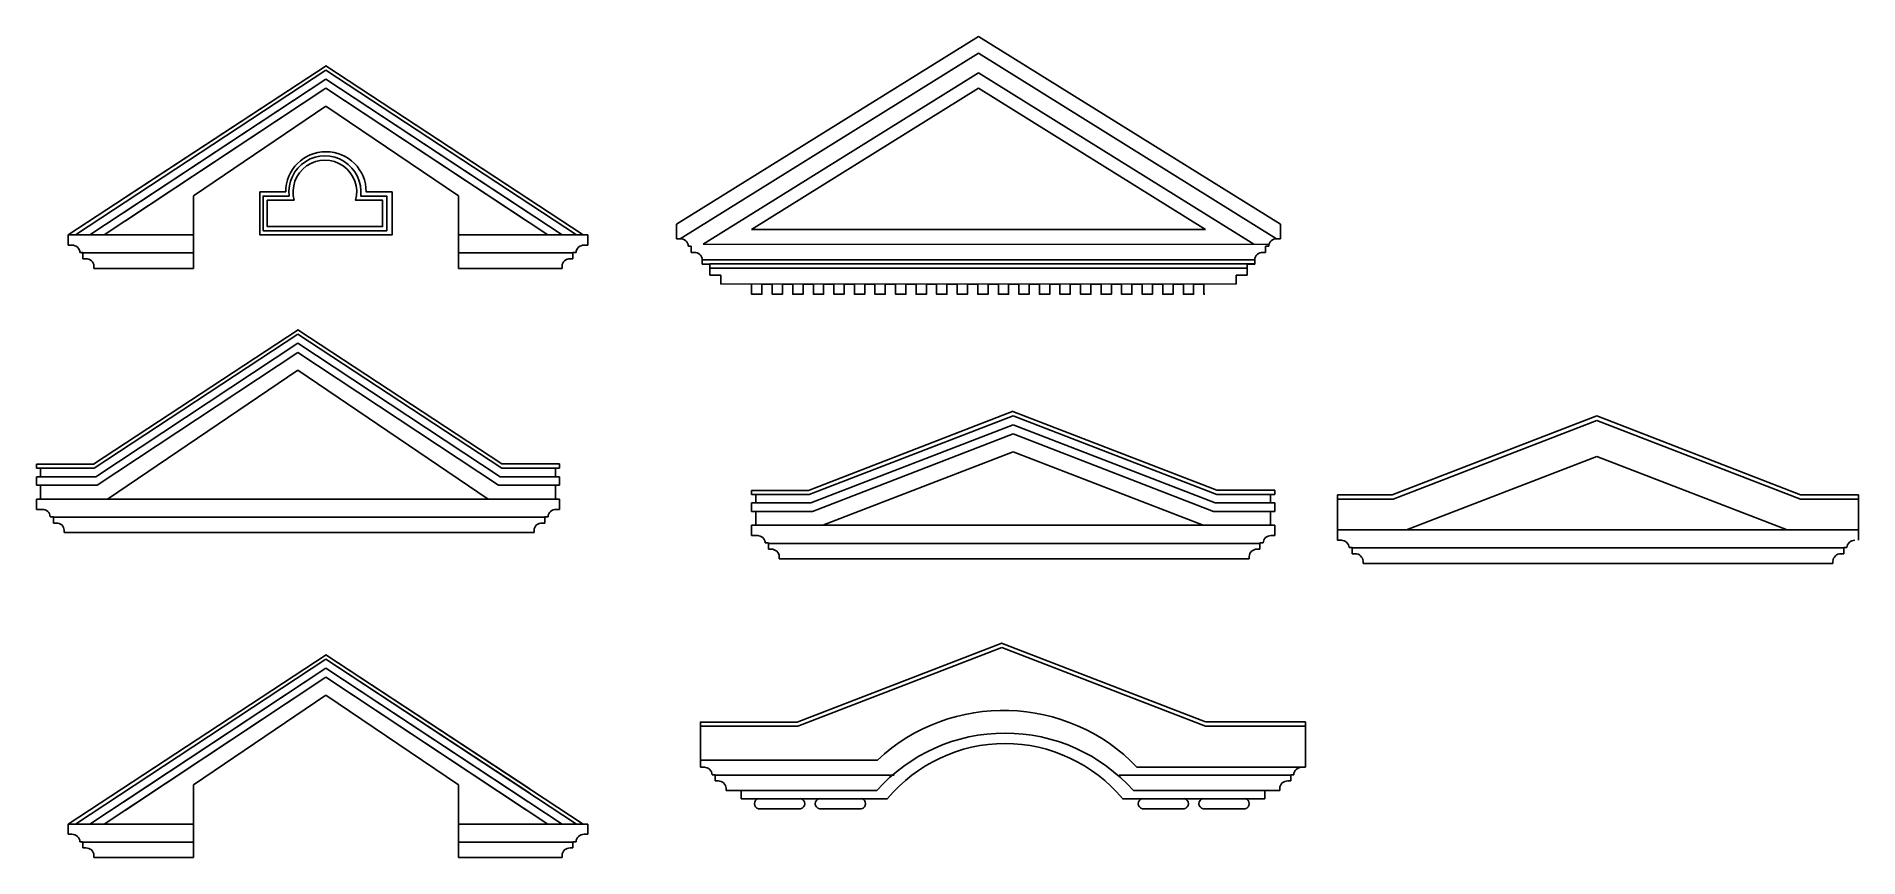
# Model space of a CAD drawing. Header units: millimetres. Extents: x 525.2 to 546.9, y 263.2 to 273.
import ezdxf

# ---------------------------------------------------------------- set-up
doc = ezdxf.new("R2010")
doc.units = ezdxf.units.MM
doc.header["$LTSCALE"] = 0.1
for name, color, linetype in [('alvenaria', 5, 'Continuous'), ('alvenaria fina', 1, 'Continuous'), ('ALVENARIA_FINA', 1, 'Continuous'), ('esquadrias', 2, 'Continuous'), ('perfil telha', 1, 'Continuous')]:
    doc.layers.add(name, color=color, linetype=linetype)

msp = doc.modelspace()

# ---------------------------------------------------------------- linework, layer by layer
msp.add_line((540.323, 264.238), (540.279, 264.238))
at = {"layer": 'alvenaria'}
for p, q in [((528.645, 272.604), (525.57, 270.586)), ((528.643, 272.551), (525.656, 270.586)), ((528.645, 272.604), (526.205, 271.003)), ((528.642, 272.603), (531.073, 271.005)), ((528.642, 272.603), (531.71, 270.586)), ((528.643, 272.551), (531.073, 270.953)), ((528.643, 272.551), (531.63, 270.586)), ((525.57, 270.586), (525.57, 270.463)), ((525.57, 270.586), (525.57, 270.463)), ((531.765, 270.586), (531.765, 270.463)), ((531.765, 270.586), (531.765, 270.463)), ((525.614, 270.463), (525.57, 270.463)), ((525.614, 270.463), (525.57, 270.463)), ((525.709, 270.376), (525.746, 270.376)), ((527.063, 270.371), (525.727, 270.371)), ((525.746, 270.376), (525.746, 270.301)), ((525.746, 270.376), (525.746, 270.301)), ((527.063, 270.371), (525.746, 270.371)), ((525.781, 270.301), (525.746, 270.301)), ((525.781, 270.301), (525.746, 270.301)), ((527.063, 270.371), (527.063, 270.186)), ((531.589, 270.371), (530.223, 270.371)), ((531.589, 270.371), (530.223, 270.371)), ((530.223, 270.371), (530.223, 270.186)), ((531.554, 270.301), (531.589, 270.301)), ((531.554, 270.301), (531.589, 270.301)), ((531.589, 270.376), (531.589, 270.301)), ((531.589, 270.376), (531.626, 270.376)), ((531.589, 270.376), (531.589, 270.301)), ((531.589, 270.376), (531.626, 270.376)), ((531.721, 270.463), (531.765, 270.463)), ((531.721, 270.463), (531.765, 270.463)), ((525.876, 270.214), (525.876, 270.187)), ((525.876, 270.214), (525.876, 270.186)), ((525.876, 270.214), (525.876, 270.187)), ((525.876, 270.214), (525.876, 270.186)), ((525.876, 270.186), (525.928, 270.186)), ((525.876, 270.186), (525.928, 270.186)), ((527.063, 270.186), (525.928, 270.186)), ((527.063, 270.186), (525.928, 270.186)), ((531.279, 270.186), (530.223, 270.186)), ((531.279, 270.186), (530.223, 270.186)), ((531.459, 270.186), (531.279, 270.186)), ((531.459, 270.186), (531.279, 270.186)), ((531.459, 270.214), (531.459, 270.187)), ((531.459, 270.214), (531.459, 270.186)), ((531.459, 270.214), (531.459, 270.187)), ((531.459, 270.214), (531.459, 270.186)), ((528.311, 269.454), (525.871, 267.853)), ((528.311, 269.454), (525.871, 267.853)), ((528.311, 269.454), (525.871, 267.853)), ((528.308, 269.453), (530.739, 267.855)), ((528.308, 269.453), (530.739, 267.855)), ((528.309, 269.401), (525.879, 267.803)), ((528.309, 269.401), (525.879, 267.803)), ((528.309, 269.401), (530.739, 267.803)), ((528.309, 269.401), (530.739, 267.803)), ((536.837, 268.483), (534.398, 267.54)), ((536.836, 268.43), (534.406, 267.49)), ((536.835, 268.482), (539.265, 267.542)), ((536.836, 268.43), (539.265, 267.49)), ((543.799, 268.428), (541.359, 267.485)), ((543.797, 268.374), (541.367, 267.435)), ((543.796, 268.427), (546.227, 267.487)), ((543.797, 268.374), (546.227, 267.435)), ((525.871, 267.853), (525.191, 267.853)), ((525.191, 267.853), (525.191, 267.803)), ((525.871, 267.853), (525.191, 267.853)), ((525.191, 267.853), (525.191, 267.803)), ((525.879, 267.803), (525.191, 267.803)), ((525.879, 267.803), (525.191, 267.803)), ((525.191, 267.703), (525.191, 267.603)), ((525.191, 267.703), (525.191, 267.603)), ((525.871, 267.853), (525.217, 267.853)), ((525.871, 267.853), (525.217, 267.853)), ((525.241, 267.703), (525.241, 267.803)), ((525.241, 267.703), (525.241, 267.803)), ((531.43, 267.855), (530.739, 267.855)), ((531.43, 267.855), (530.739, 267.855)), ((531.43, 267.803), (530.739, 267.803)), ((531.43, 267.803), (530.739, 267.803)), ((531.38, 267.703), (531.38, 267.803)), ((531.38, 267.703), (531.38, 267.803)), ((531.43, 267.855), (531.43, 267.803)), ((531.43, 267.855), (531.43, 267.803)), ((531.43, 267.703), (531.43, 267.603)), ((531.43, 267.703), (531.43, 267.603)), ((525.241, 267.603), (525.241, 267.436)), ((525.241, 267.603), (525.241, 267.436)), ((531.38, 267.603), (531.38, 267.436)), ((531.38, 267.603), (531.38, 267.436)), ((534.398, 267.54), (533.718, 267.54)), ((533.718, 267.54), (533.718, 267.49)), ((534.406, 267.49), (533.718, 267.49)), ((534.398, 267.54), (533.744, 267.54)), ((533.768, 267.39), (533.768, 267.49)), ((539.957, 267.542), (539.265, 267.542)), ((539.957, 267.49), (539.265, 267.49)), ((539.907, 267.39), (539.907, 267.49)), ((539.957, 267.542), (539.957, 267.49)), ((541.359, 267.485), (540.705, 267.485)), ((540.705, 267.485), (540.705, 266.945)), ((541.359, 267.485), (540.705, 267.485)), ((540.705, 267.485), (540.705, 266.945)), ((546.918, 267.487), (546.227, 267.487)), ((546.918, 267.487), (546.918, 266.945)), ((525.191, 267.436), (525.191, 267.313)), ((525.191, 267.436), (525.191, 267.313)), ((525.234, 267.313), (525.191, 267.313)), ((525.234, 267.313), (525.191, 267.313)), ((525.217, 267.313), (525.26, 267.313)), ((525.269, 267.313), (525.217, 267.313)), ((525.217, 267.313), (525.26, 267.313)), ((525.269, 267.313), (525.217, 267.313)), ((531.387, 267.313), (531.43, 267.313)), ((531.387, 267.313), (531.43, 267.313)), ((531.43, 267.436), (531.43, 267.313)), ((531.43, 267.436), (531.43, 267.313)), ((533.718, 267.39), (533.718, 267.29)), ((533.768, 267.29), (533.768, 267.124)), ((539.907, 267.29), (539.907, 267.124)), ((539.957, 267.39), (539.957, 267.29)), ((541.367, 267.435), (540.705, 267.435)), ((546.918, 267.435), (546.227, 267.435)), ((525.393, 267.226), (525.355, 267.226)), ((525.393, 267.226), (525.355, 267.226)), ((525.393, 267.226), (525.393, 267.151)), ((525.393, 267.226), (525.393, 267.151)), ((531.255, 267.221), (525.393, 267.221)), ((531.255, 267.221), (525.393, 267.221)), ((525.427, 267.151), (525.393, 267.151)), ((525.427, 267.151), (525.393, 267.151)), ((525.522, 267.064), (525.522, 267.037)), ((525.522, 267.064), (525.522, 267.036)), ((525.522, 267.064), (525.522, 267.037)), ((525.522, 267.064), (525.522, 267.036)), ((525.522, 267.036), (525.594, 267.036)), ((525.522, 267.036), (525.594, 267.036)), ((530.944, 267.036), (525.594, 267.036)), ((530.944, 267.036), (525.594, 267.036)), ((531.125, 267.036), (530.944, 267.036)), ((531.125, 267.036), (530.944, 267.036)), ((531.125, 267.064), (531.125, 267.037)), ((531.125, 267.064), (531.125, 267.036)), ((531.125, 267.064), (531.125, 267.037)), ((531.125, 267.064), (531.125, 267.036)), ((531.22, 267.151), (531.255, 267.151)), ((531.22, 267.151), (531.255, 267.151)), ((531.255, 267.226), (531.255, 267.151)), ((531.255, 267.226), (531.292, 267.226)), ((531.255, 267.226), (531.255, 267.151)), ((531.255, 267.226), (531.292, 267.226)), ((533.718, 267.124), (533.718, 267.001)), ((539.957, 267.124), (539.957, 267.001)), ((533.761, 267.001), (533.718, 267.001)), ((533.744, 267.001), (533.787, 267.001)), ((533.796, 267.001), (533.744, 267.001)), ((533.919, 266.913), (533.882, 266.913)), ((533.919, 266.913), (533.919, 266.838)), ((539.781, 266.908), (533.919, 266.908)), ((533.954, 266.838), (533.919, 266.838)), ((539.747, 266.838), (539.781, 266.838)), ((539.781, 266.913), (539.781, 266.838)), ((539.781, 266.913), (539.819, 266.913)), ((539.914, 267.001), (539.957, 267.001)), ((540.705, 266.945), (540.748, 266.945)), ((540.757, 266.945), (540.705, 266.945)), ((540.881, 266.858), (540.843, 266.858)), ((540.881, 266.858), (540.881, 266.783)), ((546.743, 266.853), (540.881, 266.853)), ((546.743, 266.858), (546.743, 266.783)), ((546.743, 266.858), (546.78, 266.858)), ((534.049, 266.751), (534.049, 266.724)), ((534.049, 266.751), (534.049, 266.724)), ((534.049, 266.724), (534.33, 266.724)), ((539.471, 266.724), (534.33, 266.724)), ((539.652, 266.724), (539.471, 266.724)), ((539.652, 266.751), (539.652, 266.724)), ((539.652, 266.751), (539.652, 266.724)), ((540.915, 266.783), (540.881, 266.783)), ((541.01, 266.695), (541.01, 266.669)), ((541.01, 266.695), (541.01, 266.668)), ((541.01, 266.668), (541.291, 266.668)), ((546.432, 266.668), (541.291, 266.668)), ((546.613, 266.668), (546.432, 266.668)), ((546.613, 266.695), (546.613, 266.669)), ((546.613, 266.695), (546.613, 266.668)), ((546.708, 266.783), (546.743, 266.783)), ((528.645, 265.58), (525.57, 263.562)), ((528.643, 265.527), (525.656, 263.562)), ((528.645, 265.58), (526.205, 263.978)), ((528.642, 265.579), (531.073, 263.981)), ((528.642, 265.579), (531.71, 263.562)), ((528.643, 265.527), (531.073, 263.928)), ((528.643, 265.527), (531.63, 263.562)), ((536.703, 265.72), (534.263, 264.777)), ((536.701, 265.667), (534.271, 264.727)), ((536.7, 265.719), (539.131, 264.78)), ((536.701, 265.667), (539.131, 264.727)), ((534.263, 264.777), (533.109, 264.777)), ((533.109, 264.777), (533.109, 264.238)), ((534.271, 264.727), (533.109, 264.727)), ((540.323, 264.727), (539.131, 264.727)), ((540.323, 264.78), (539.134, 264.78)), ((540.323, 264.78), (540.323, 264.238)), ((535.218, 264.325), (533.109, 264.325)), ((533.109, 264.238), (533.152, 264.238)), ((533.161, 264.238), (533.109, 264.238)), ((540.323, 264.238), (538.318, 264.238)), ((540.323, 264.238), (540.279, 264.238)), ((540.323, 264.388), (540.323, 264.238)), ((533.285, 264.15), (533.248, 264.15)), ((533.285, 264.15), (533.285, 264.075)), ((535.417, 264.145), (533.285, 264.145)), ((533.319, 264.075), (533.285, 264.075)), ((540.147, 264.145), (538.1, 264.145)), ((540.112, 264.075), (540.147, 264.075)), ((540.147, 264.15), (540.147, 264.075)), ((540.147, 264.15), (540.184, 264.15)), ((533.415, 263.988), (533.415, 263.961)), ((533.415, 263.988), (533.415, 263.961)), ((533.415, 263.961), (533.595, 263.961)), ((533.595, 263.961), (533.595, 263.864)), ((535.211, 263.961), (533.595, 263.961)), ((535.341, 263.864), (533.595, 263.864)), ((539.837, 263.864), (538.141, 263.864)), ((540.017, 263.961), (538.272, 263.961)), ((540.017, 263.961), (539.837, 263.961)), ((539.837, 263.961), (539.837, 263.864)), ((540.017, 263.988), (540.017, 263.961)), ((525.57, 263.562), (525.57, 263.439)), ((525.57, 263.562), (525.57, 263.439)), ((531.765, 263.562), (531.765, 263.439)), ((531.765, 263.562), (531.765, 263.439)), ((525.614, 263.439), (525.57, 263.439)), ((525.614, 263.439), (525.57, 263.439)), ((525.709, 263.351), (525.746, 263.351)), ((527.063, 263.346), (525.727, 263.346)), ((525.746, 263.351), (525.746, 263.276)), ((525.746, 263.351), (525.746, 263.276)), ((527.063, 263.346), (525.746, 263.346)), ((527.063, 263.346), (527.063, 263.162)), ((531.589, 263.346), (530.223, 263.346)), ((531.589, 263.346), (530.223, 263.346)), ((530.223, 263.346), (530.223, 263.162)), ((531.589, 263.351), (531.589, 263.276)), ((531.589, 263.351), (531.626, 263.351)), ((531.589, 263.351), (531.589, 263.276)), ((531.589, 263.351), (531.626, 263.351)), ((531.721, 263.439), (531.765, 263.439)), ((531.721, 263.439), (531.765, 263.439)), ((525.781, 263.276), (525.746, 263.276)), ((525.781, 263.276), (525.746, 263.276)), ((525.876, 263.189), (525.876, 263.162)), ((525.876, 263.189), (525.876, 263.162)), ((525.876, 263.189), (525.876, 263.162)), ((525.876, 263.189), (525.876, 263.162)), ((525.876, 263.162), (525.928, 263.162)), ((525.876, 263.162), (525.928, 263.162)), ((527.063, 263.162), (525.928, 263.162)), ((527.063, 263.162), (525.928, 263.162)), ((531.279, 263.162), (530.223, 263.162)), ((531.279, 263.162), (530.223, 263.162)), ((531.459, 263.162), (531.279, 263.162)), ((531.459, 263.162), (531.279, 263.162)), ((531.459, 263.189), (531.459, 263.162)), ((531.459, 263.189), (531.459, 263.162)), ((531.459, 263.189), (531.459, 263.162)), ((531.459, 263.189), (531.459, 263.162)), ((531.554, 263.276), (531.589, 263.276)), ((531.554, 263.276), (531.589, 263.276))]:
    msp.add_line(p, q, dxfattribs=at)
for points in [[(525.614, 270.463, -0.417367), (525.709, 270.376, -1)], [(525.614, 270.463, -0.417367), (525.709, 270.376, -1)], [(525.781, 270.301, -0.417367), (525.876, 270.214, -1)], [(525.781, 270.301, -0.417367), (525.876, 270.214, -1)], [(531.554, 270.301, 0.417367), (531.459, 270.214, 1)], [(531.554, 270.301, 0.417367), (531.459, 270.214, 1)], [(531.721, 270.463, 0.417367), (531.626, 270.376, 1)], [(531.721, 270.463, 0.417367), (531.626, 270.376, 1)], [(525.26, 267.313, -0.417367), (525.355, 267.226, -1)], [(525.26, 267.313, -0.417367), (525.355, 267.226, -1)], [(531.387, 267.313, 0.417367), (531.292, 267.226, 1)], [(531.387, 267.313, 0.417367), (531.292, 267.226, 1)], [(525.427, 267.151, -0.417367), (525.522, 267.064, -1)], [(525.427, 267.151, -0.417367), (525.522, 267.064, -1)], [(531.22, 267.151, 0.417367), (531.125, 267.064, 1)], [(531.22, 267.151, 0.417367), (531.125, 267.064, 1)], [(533.787, 267.001, -0.417367), (533.882, 266.913, -1)], [(533.954, 266.838, -0.417367), (534.049, 266.751, -1)], [(539.747, 266.838, 0.417367), (539.652, 266.751, 1)], [(539.914, 267.001, 0.417367), (539.819, 266.913, 1)], [(540.748, 266.945, -0.417367), (540.843, 266.858, -1)], [(546.875, 266.945, 0.417367), (546.78, 266.858, 1)], [(540.915, 266.783, -0.417367), (541.01, 266.695, -1)], [(546.708, 266.783, 0.417367), (546.613, 266.695, 1)], [(533.152, 264.238, -0.417367), (533.248, 264.15, -1)], [(540.279, 264.238, 0.417367), (540.184, 264.15, 1)], [(533.319, 264.075, -0.417367), (533.415, 263.988, -1)], [(540.112, 264.075, 0.417367), (540.017, 263.988, 1)], [(525.614, 263.439, -0.417367), (525.709, 263.351, -1)], [(525.614, 263.439, -0.417367), (525.709, 263.351, -1)], [(531.721, 263.439, 0.417367), (531.626, 263.351, 1)], [(531.721, 263.439, 0.417367), (531.626, 263.351, 1)], [(525.781, 263.276, -0.417367), (525.876, 263.189, -1)], [(525.781, 263.276, -0.417367), (525.876, 263.189, -1)], [(531.554, 263.276, 0.417367), (531.459, 263.189, 1)], [(531.554, 263.276, 0.417367), (531.459, 263.189, 1)]]:
    msp.add_lwpolyline(points, format="xyb", dxfattribs=at)
for points in [[(528.309, 269.453), (528.308, 269.453)], [(534.263, 264.777), (533.109, 264.777), (533.109, 264.238)]]:
    msp.add_lwpolyline(points, dxfattribs=at)
for centre, radius, start, end in [((536.724, 262.708), 2.209, 43.8059, 132.9655), ((536.741, 262.596), 2.05, 41.7337, 138.2663), ((536.741, 262.699), 1.822, 39.7744, 140.2256)]:
    msp.add_arc(centre, radius, start, end, dxfattribs=at)
at = {"layer": 'alvenaria fina'}
for p, q in [((528.643, 272.444), (525.828, 270.586)), ((528.643, 272.336), (525.999, 270.586)), ((528.643, 272.444), (526.232, 270.853)), ((528.643, 272.336), (526.251, 270.753)), ((528.643, 272.444), (531.054, 270.853)), ((528.643, 272.444), (531.458, 270.586)), ((528.643, 272.336), (531.036, 270.753)), ((528.643, 272.336), (531.287, 270.586)), ((528.643, 272.122), (527.063, 271.053)), ((528.643, 272.122), (530.223, 271.053)), ((527.063, 270.371), (527.063, 271.053)), ((530.223, 270.371), (530.223, 271.053)), ((527.063, 270.586), (525.57, 270.586)), ((527.063, 270.586), (525.82, 270.586)), ((531.765, 270.586), (530.223, 270.586)), ((531.765, 270.586), (530.223, 270.586)), ((528.309, 269.294), (525.898, 267.703)), ((528.309, 269.294), (525.898, 267.703)), ((528.309, 269.294), (530.72, 267.703)), ((528.309, 269.294), (530.72, 267.703)), ((528.309, 269.186), (525.916, 267.603)), ((528.309, 269.186), (525.916, 267.603)), ((528.309, 269.186), (530.701, 267.603)), ((528.309, 269.186), (530.701, 267.603)), ((528.309, 268.972), (526.04, 267.436)), ((528.309, 268.972), (526.04, 267.436)), ((528.309, 268.972), (530.578, 267.436)), ((528.309, 268.972), (530.578, 267.436)), ((536.836, 268.323), (534.424, 267.39)), ((536.836, 268.215), (534.443, 267.29)), ((536.836, 268.323), (539.247, 267.39)), ((536.836, 268.215), (539.228, 267.29)), ((536.836, 268.001), (534.567, 267.124)), ((536.836, 268.001), (539.104, 267.124)), ((543.797, 267.945), (541.528, 267.068)), ((543.797, 267.945), (546.066, 267.068)), ((525.898, 267.703), (525.191, 267.703)), ((525.898, 267.703), (525.191, 267.703)), ((531.43, 267.703), (530.72, 267.703)), ((531.43, 267.703), (530.72, 267.703)), ((525.916, 267.603), (525.191, 267.603)), ((525.916, 267.603), (525.191, 267.603)), ((531.43, 267.603), (530.701, 267.603)), ((531.43, 267.603), (530.701, 267.603)), ((531.43, 267.436), (525.191, 267.436)), ((531.43, 267.436), (525.191, 267.436)), ((534.424, 267.39), (533.718, 267.39)), ((534.443, 267.29), (533.718, 267.29)), ((539.957, 267.29), (539.228, 267.29)), ((539.957, 267.39), (539.247, 267.39)), ((539.957, 267.124), (533.718, 267.124)), ((546.918, 267.068), (540.705, 267.068)), ((528.643, 265.419), (525.828, 263.562)), ((528.643, 265.312), (525.999, 263.562)), ((528.643, 265.419), (526.232, 263.828)), ((528.643, 265.312), (526.251, 263.728)), ((528.643, 265.419), (531.054, 263.828)), ((528.643, 265.419), (531.458, 263.562)), ((528.643, 265.312), (531.036, 263.728)), ((528.643, 265.312), (531.287, 263.562)), ((528.643, 265.098), (527.063, 264.028)), ((528.643, 265.098), (530.223, 264.028)), ((527.063, 263.346), (527.063, 264.028)), ((530.223, 263.346), (530.223, 264.028)), ((527.063, 263.562), (525.57, 263.562)), ((527.063, 263.562), (525.82, 263.562)), ((531.765, 263.562), (530.223, 263.562)), ((531.765, 263.562), (530.223, 263.562))]:
    msp.add_line(p, q, dxfattribs=at)
at = {"layer": 'ALVENARIA_FINA', "color": 2}
for points in [[(528.164, 271.099, -1), (529.123, 271.099), (529.431, 271.099), (529.431, 270.586), (527.856, 270.586), (527.856, 271.099)], [(528.204, 271.049, -1.124069), (529.058, 271.049), (529.368, 271.049), (529.368, 270.636), (527.893, 270.636), (527.893, 271.049)], [(528.265, 270.999, -1.309832), (528.997, 270.999), (529.318, 270.999), (529.318, 270.686), (527.943, 270.686), (527.943, 270.999)]]:
    msp.add_lwpolyline(points, format="xyb", close=True, dxfattribs=at)
at = {"layer": 'esquadrias'}
for p, q in [((533.802, 263.864), (534.302, 263.864)), ((534.527, 263.864), (535.027, 263.864)), ((538.878, 263.864), (538.378, 263.864)), ((539.603, 263.864), (539.103, 263.864)), ((533.802, 263.744), (534.302, 263.744)), ((534.527, 263.744), (535.027, 263.744)), ((538.879, 263.744), (538.379, 263.744)), ((539.604, 263.744), (539.104, 263.744))]:
    msp.add_line(p, q, dxfattribs=at)
at = {"layer": 'esquadrias', "color": 2}
msp.add_lwpolyline([(533.719, 270), (533.719, 269.878), (533.842, 269.878), (533.842, 270), (533.965, 270), (533.965, 269.878), (534.087, 269.878), (534.087, 270), (534.21, 270), (534.21, 269.878), (534.332, 269.878), (534.332, 270), (534.455, 270), (534.455, 269.878), (534.577, 269.878), (534.577, 270), (534.7, 270), (534.7, 269.878), (534.822, 269.878), (534.822, 270), (534.945, 270), (534.945, 269.878), (535.067, 269.878), (535.067, 270), (535.19, 270), (535.19, 269.878), (535.313, 269.878), (535.313, 270), (535.435, 270), (535.435, 269.878), (535.558, 269.878), (535.558, 270), (535.68, 270), (535.68, 269.878), (535.803, 269.878), (535.803, 270), (535.925, 270), (535.925, 269.878), (536.048, 269.878), (536.048, 270), (536.17, 270), (536.17, 269.878), (536.293, 269.878), (536.293, 270), (536.416, 270), (536.416, 269.878), (536.538, 269.878), (536.538, 270), (536.661, 270), (536.661, 269.878), (536.783, 269.878), (536.783, 270), (536.906, 270), (536.906, 269.878), (537.028, 269.878), (537.028, 270), (537.151, 270), (537.151, 269.878), (537.273, 269.878), (537.273, 270), (537.396, 270), (537.396, 269.878), (537.519, 269.878), (537.519, 270), (537.641, 270), (537.641, 269.878), (537.764, 269.878), (537.764, 270), (537.886, 270), (537.886, 269.878), (538.009, 269.878), (538.009, 270), (538.131, 270), (538.131, 269.878), (538.254, 269.878), (538.254, 270), (538.376, 270), (538.376, 269.878), (538.499, 269.878), (538.499, 270), (538.622, 270), (538.622, 269.878), (538.744, 269.878), (538.744, 270), (538.867, 270), (538.867, 269.878), (538.989, 269.878), (538.989, 270), (539.112, 270), (539.112, 269.878), (539.124, 269.878)], dxfattribs=at)
at = {"layer": 'esquadrias'}
for centre, start, end in [((533.814, 263.804), 100.7396, 259.329), ((534.291, 263.804), 280.7396, 79.329), ((534.539, 263.804), 100.7396, 259.329), ((535.016, 263.804), 280.7396, 79.329), ((538.39, 263.804), 100.7396, 259.329), ((538.867, 263.804), 280.7396, 79.329), ((539.115, 263.804), 100.7396, 259.329), ((539.592, 263.804), 280.7396, 79.329)]:
    msp.add_arc(centre, 0.0614, start, end, dxfattribs=at)
at = {"layer": 'perfil telha', "color": 6}
for p, q in [((536.424, 272.953), (532.824, 270.713)), ((536.424, 272.953), (540.024, 270.713)), ((536.424, 272.752), (532.868, 270.54)), ((536.424, 272.752), (539.979, 270.54)), ((536.424, 272.517), (533.14, 270.474)), ((536.424, 272.517), (539.707, 270.474)), ((533.716, 270.65), (536.424, 272.336)), ((539.132, 270.65), (536.424, 272.336)), ((532.824, 270.713), (532.824, 270.65)), ((532.824, 270.54), (532.824, 270.65)), ((532.824, 270.54), (532.868, 270.54)), ((533.716, 270.65), (539.132, 270.65)), ((540.024, 270.54), (539.98, 270.54)), ((540.024, 270.54), (540.024, 270.713)), ((533, 270.453), (532.963, 270.453)), ((533, 270.453), (533, 270.378)), ((533.035, 270.378), (533, 270.378)), ((533.13, 270.291), (533.13, 270.264)), ((533.13, 270.291), (533.13, 270.238)), ((533.14, 270.474), (539.887, 270.472)), ((539.718, 270.291), (539.718, 270.264)), ((539.718, 270.291), (539.718, 270.238)), ((539.813, 270.378), (539.847, 270.378)), ((539.847, 270.453), (539.847, 270.378)), ((539.847, 270.453), (539.885, 270.453)), ((539.718, 270.288), (533.13, 270.288)), ((533.13, 270.238), (533.219, 270.238)), ((533.219, 270.241), (539.718, 270.241)), ((533.219, 270.238), (533.219, 270.106)), ((533.219, 270.191), (539.628, 270.191)), ((533.219, 270.106), (533.352, 270.106)), ((533.352, 270.106), (533.352, 270)), ((539.496, 270.106), (539.496, 270)), ((539.628, 270.106), (539.496, 270.106)), ((539.718, 270.238), (539.628, 270.238)), ((539.628, 270.238), (539.628, 270.106)), ((539.496, 270.001), (533.352, 270))]:
    msp.add_line(p, q, dxfattribs=at)
for points in [[(532.868, 270.54, -0.417367), (532.963, 270.453, -1)], [(539.98, 270.54, 0.417367), (539.885, 270.453, 1)], [(533.035, 270.378, -0.417367), (533.13, 270.291, -1)], [(539.813, 270.378, 0.417367), (539.718, 270.291, 1)]]:
    msp.add_lwpolyline(points, format="xyb", dxfattribs=at)

doc.saveas('drawing.dxf')
